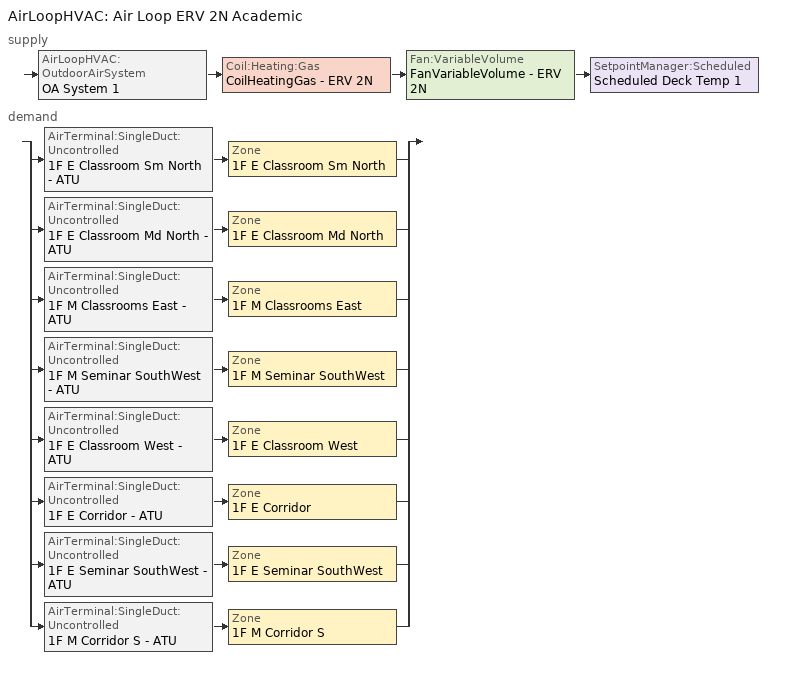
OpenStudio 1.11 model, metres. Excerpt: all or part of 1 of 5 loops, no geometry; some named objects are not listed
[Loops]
AirLoopHVAC 'Air Loop ERV 2N Academic'
 supply: AirLoopHVAC:OutdoorAirSystem 'OA System 1' > Coil:Heating:Gas 'CoilHeatingGas - ERV 2N' > Fan:VariableVolume 'FanVariableVolume - ERV 2N' > SetpointManager:Scheduled 'Scheduled Deck Temp 1'
 demand: split
  | AirTerminal:SingleDuct:Uncontrolled '1F E Classroom Sm North - ATU' > Zone '1F E Classroom Sm North'
  | AirTerminal:SingleDuct:Uncontrolled '1F E Classroom Md North - ATU' > Zone '1F E Classroom Md North'
  | AirTerminal:SingleDuct:Uncontrolled '1F M Classrooms East - ATU' > Zone '1F M Classrooms East'
  | AirTerminal:SingleDuct:Uncontrolled '1F M Seminar SouthWest - ATU' > Zone '1F M Seminar SouthWest'
  | AirTerminal:SingleDuct:Uncontrolled '1F E Classroom West - ATU' > Zone '1F E Classroom West'
  | AirTerminal:SingleDuct:Uncontrolled '1F E Corridor - ATU' > Zone '1F E Corridor'
  | AirTerminal:SingleDuct:Uncontrolled '1F E Seminar SouthWest - ATU' > Zone '1F E Seminar SouthWest'
  | AirTerminal:SingleDuct:Uncontrolled '1F M Corridor S - ATU' > Zone '1F M Corridor S'
[Sizing:Zone] Zone Cooling Design Supply Air Temperature Input Method=SupplyAirTemperature; Zone Cooling Design Supply Air Temperature {C}=12.7778; Zone Cooling Design Supply Air Temperature Difference {deltaC}=11.11; Zone Heating Design Supply Air Temperature Input Method=SupplyAirTemperature; Zone Heating Design Supply Air Temperature {C}=40; Zone Heating Design Supply Air Temperature Difference {deltaC}=11.11; Zone Cooling Design Supply Air Humidity Ratio {kg-H2O/kg-air}=0.0085; Zone Heating Design Supply Air Humidity Ratio {kg-H2O/kg-air}=0.008; Cooling Design Air Flow Method=DesignDay; Heating Design Air Flow Method=DesignDay; Account for Dedicated Outdoor Air System=No; Dedicated Outdoor Air System Control Strategy=NeutralSupplyAir; Dedicated Outdoor Air Low Setpoint Temperature for Design {C}=Autosize; Dedicated Outdoor Air High Setpoint Temperature for Design {C}=Autosize
1F E Corridor; 1F E Classroom Sm North; 1F M Classrooms East; 1F E Classroom West; 1F M Seminar SouthWest; 1F E Seminar SouthWest; 1F M Corridor S; 1F E Classroom Md North
[Zone equipment]
1F E Corridor: 1F E Corridor - FCU, 1F E Corridor - ATU
1F E Classroom Sm North: 1F E Classroom Sm North - FCU, 1F E Classroom Sm North - ATU
1F M Classrooms East: 1F M Classrooms East - FCU, 1F M Classrooms East - ATU
1F E Classroom West: 1F E Classroom West - FCU, 1F E Classroom West - ATU
1F M Seminar SouthWest: 1F M Seminar SouthWest - FCU, 1F M Seminar SouthWest - ATU
1F E Seminar SouthWest: 1F E Seminar SouthWest - FCU, 1F E Seminar SouthWest - ATU
1F M Corridor S: 1F M Corridor S - FCU, 1F M Corridor S - ATU
1F E Classroom Md North: 1F E Classroom Md North - FCU, 1F E Classroom Md North - ATU
[SetpointManager:Scheduled]
Scheduled Deck Temp 1: Control Variable=Temperature; Schedule=Deck Temperature - 68F
[AirLoopHVAC]
Air Loop ERV 2N Academic: Availability Schedule=HVAC Academic + Office; Design Supply Air Flow Rate {m3/s}=AutoSize
[Sizing:System]
Air Loop ERV 2N Academic: Type of Load to Size On=VentilationRequirement; Design Outdoor Air Flow Rate {m3/s}=2.59571; Minimum System Air Flow Ratio=0.3; Preheat Design Temperature {C}=7; Preheat Design Humidity Ratio {kg-H2O/kg-Air}=0.008; Precool Design Temperature {C}=12.8; Precool Design Humidity Ratio {kg-H2O/kg-Air}=0.008; Central Cooling Design Supply Air Temperature {C}=12.8; Central Heating Design Supply Air Temperature {C}=16.7; Sizing Option=NonCoincident; 100% Outdoor Air in Cooling=Yes; 100% Outdoor Air in Heating=Yes; Central Cooling Design Supply Air Humidity Ratio {kg-H2O/kg-Air}=0.0085; Central Heating Design Supply Air Humidity Ratio {kg-H2O/kg-Air}=0.008; Cooling Design Air Flow Method=DesignDay; Cooling Design Air Flow Rate {m3/s}=0; Heating Design Air Flow Method=DesignDay; Heating Design Air Flow Rate {m3/s}=0; System Outdoor Air Method=ZoneSum; Zone Maximum Outdoor Air Fraction=1; Cooling Supply Air Flow Rate Per Floor Area {m3/s-m2}=0.00996765; Cooling Fraction of Autosized Cooling Supply Air Flow Rate=1; Cooling Supply Air Flow Rate Per Unit Cooling Capacity {m3/s-W}=3.94755e-05; Heating Supply Air Flow Rate Per Floor Area {m3/s-m2}=0.00996765; Heating Fraction of Autosized Heating Supply Air Flow Rate=1; Heating Fraction of Autosized Cooling Supply Air Flow Rate=1; Heating Supply Air Flow Rate Per Unit Heating Capacity {m3/s-W}=3.15882e-05; Cooling Design Capacity Method=CoolingDesignCapacity; Cooling Design Capacity {W}=Autosize; Cooling Design Capacity Per Floor Area {W/m2}=234.7; Fraction of Autosized Cooling Design Capacity=1; Heating Design Capacity Method=HeatingDesignCapacity; Heating Design Capacity {W}=Autosize; Heating Design Capacity Per Floor Area {W/m2}=157; Fraction of Autosized Heating Design Capacity=1; Central Cooling Capacity Control Method=OnOff
[AirLoopHVAC:OutdoorAirSystem]
OA System 1: Controller=ControllerOutdoorAir - ERV 2N
[Controller:OutdoorAir]
ControllerOutdoorAir - ERV 2N: Minimum Outdoor Air Flow Rate {m3/s}=2.59571; Maximum Outdoor Air Flow Rate {m3/s}=2.59618; Economizer Control Type=NoEconomizer; Economizer Control Action Type=ModulateFlow; Economizer Maximum Limit Dry-Bulb Temperature {C}=28; Economizer Maximum Limit Enthalpy {J/kg}=64000; Economizer Minimum Limit Dry-Bulb Temperature {C}=-100; Lockout Type=NoLockout; Minimum Limit Type=FixedMinimum; Controller Mechanical Ventilation=Controller Mechanical Ventilation 2; High Humidity Control=No; Heat Recovery Bypass Control Type=BypassWhenOAFlowGreaterThanMinimum
[Controller:MechanicalVentilation]
Controller Mechanical Ventilation 2: Availability Schedule=Always On Discrete 1; System Outdoor Air Method=ZoneSum
[Coil:Heating:Gas]
CoilHeatingGas - ERV 2N: Availability Schedule=Always On Discrete 1; Gas Burner Efficiency=0.8; Nominal Capacity {W}=66820.2; Parasitic Electric Load {W}=0; Parasitic Gas Load {W}=0
[Fan:VariableVolume]
FanVariableVolume - ERV 2N: Availability Schedule=Always On Discrete 1; Fan Efficiency=0.6045; Pressure Rise {Pa}=1105.66; Maximum Flow Rate {m3/s}=2.59571; Fan Power Minimum Flow Rate Input Method=FixedFlowRate; Fan Power Minimum Flow Fraction=0; Fan Power Minimum Air Flow Rate {m3/s}=0; Motor Efficiency=0.93; Motor In Airstream Fraction=1; Fan Power Coefficient 1=0.0407599; Fan Power Coefficient 2=0.088045; Fan Power Coefficient 3=-0.0729261; Fan Power Coefficient 4=0.94374; Fan Power Coefficient 5=0
[AirTerminal:SingleDuct:Uncontrolled] Availability Schedule=Always On Discrete 1; Maximum Air Flow Rate {m3/s}=AutoSize
1F E Classroom Sm North - ATU; 1F E Classroom Md North - ATU; 1F M Classrooms East - ATU; 1F M Seminar SouthWest - ATU; 1F E Classroom West - ATU; 1F E Corridor - ATU; 1F E Seminar SouthWest - ATU; 1F M Corridor S - ATU
[Schedule:Ruleset]
Name | Default Day Schedule | Summer Design Day Schedule | Winter Design Day Schedule
HVAC Academic + Office | Schedule Day 19
Deck Temperature - 68F | Deck Temperature Default | Deck Temperature Summer Design Day | Deck Temperature Winter Design Day
[Schedule:Day]
Schedule Day 19: 7, 0, 0, 23, 0, 1, 24, 0, 0
Deck Temperature Default: 24, 0, 20
Deck Temperature Summer Design Day; Deck Temperature Winter Design Day: 24, 0, 12.8
[Schedule:Constant]
Always On Discrete 1: Value=1
